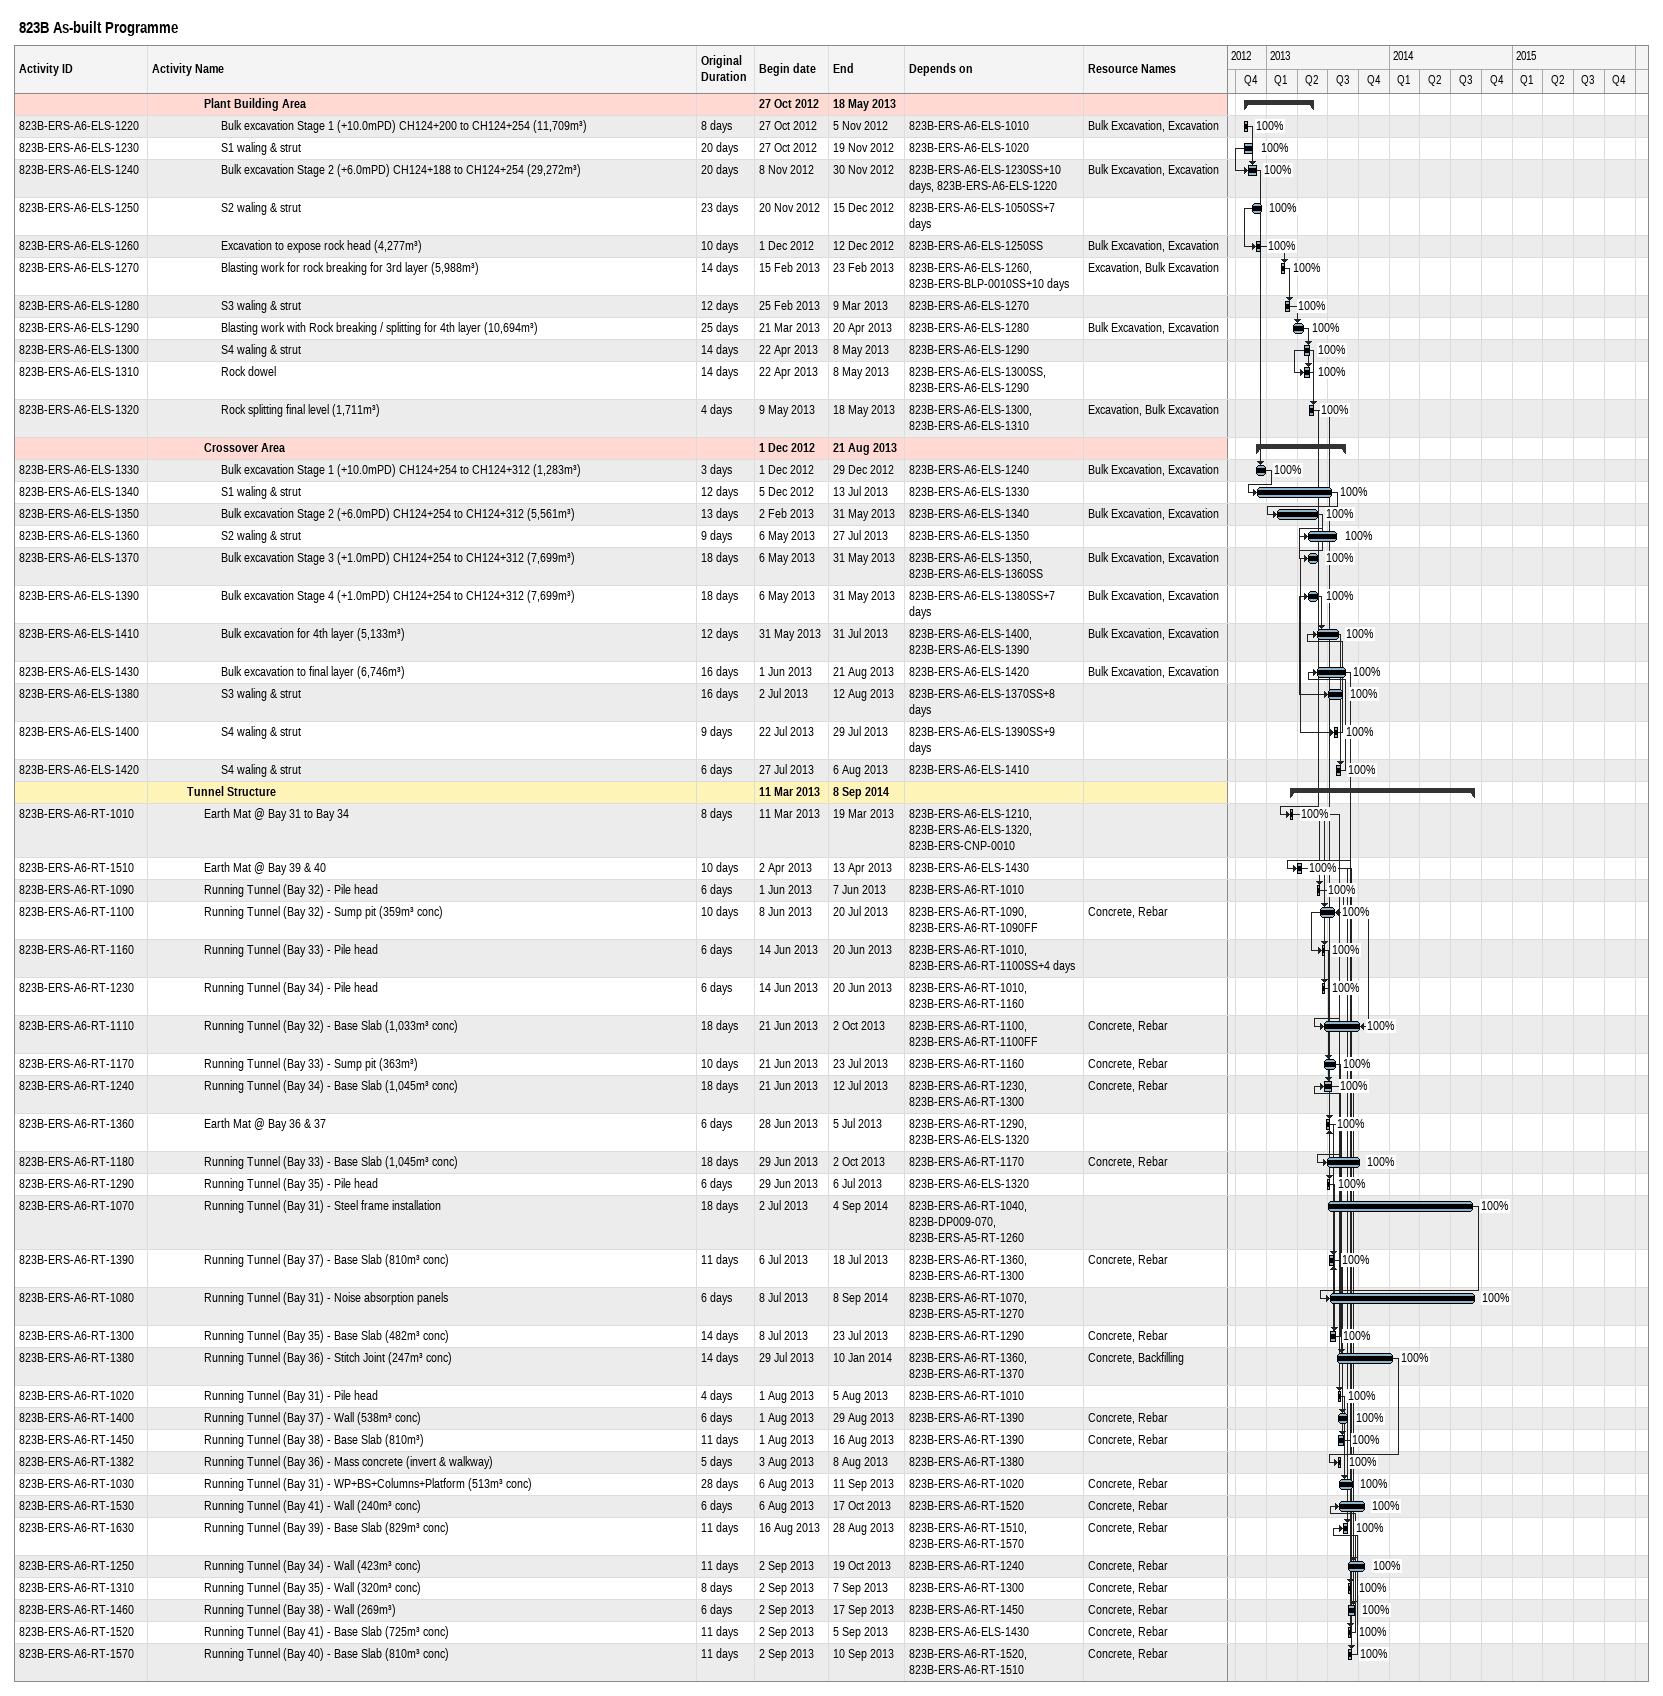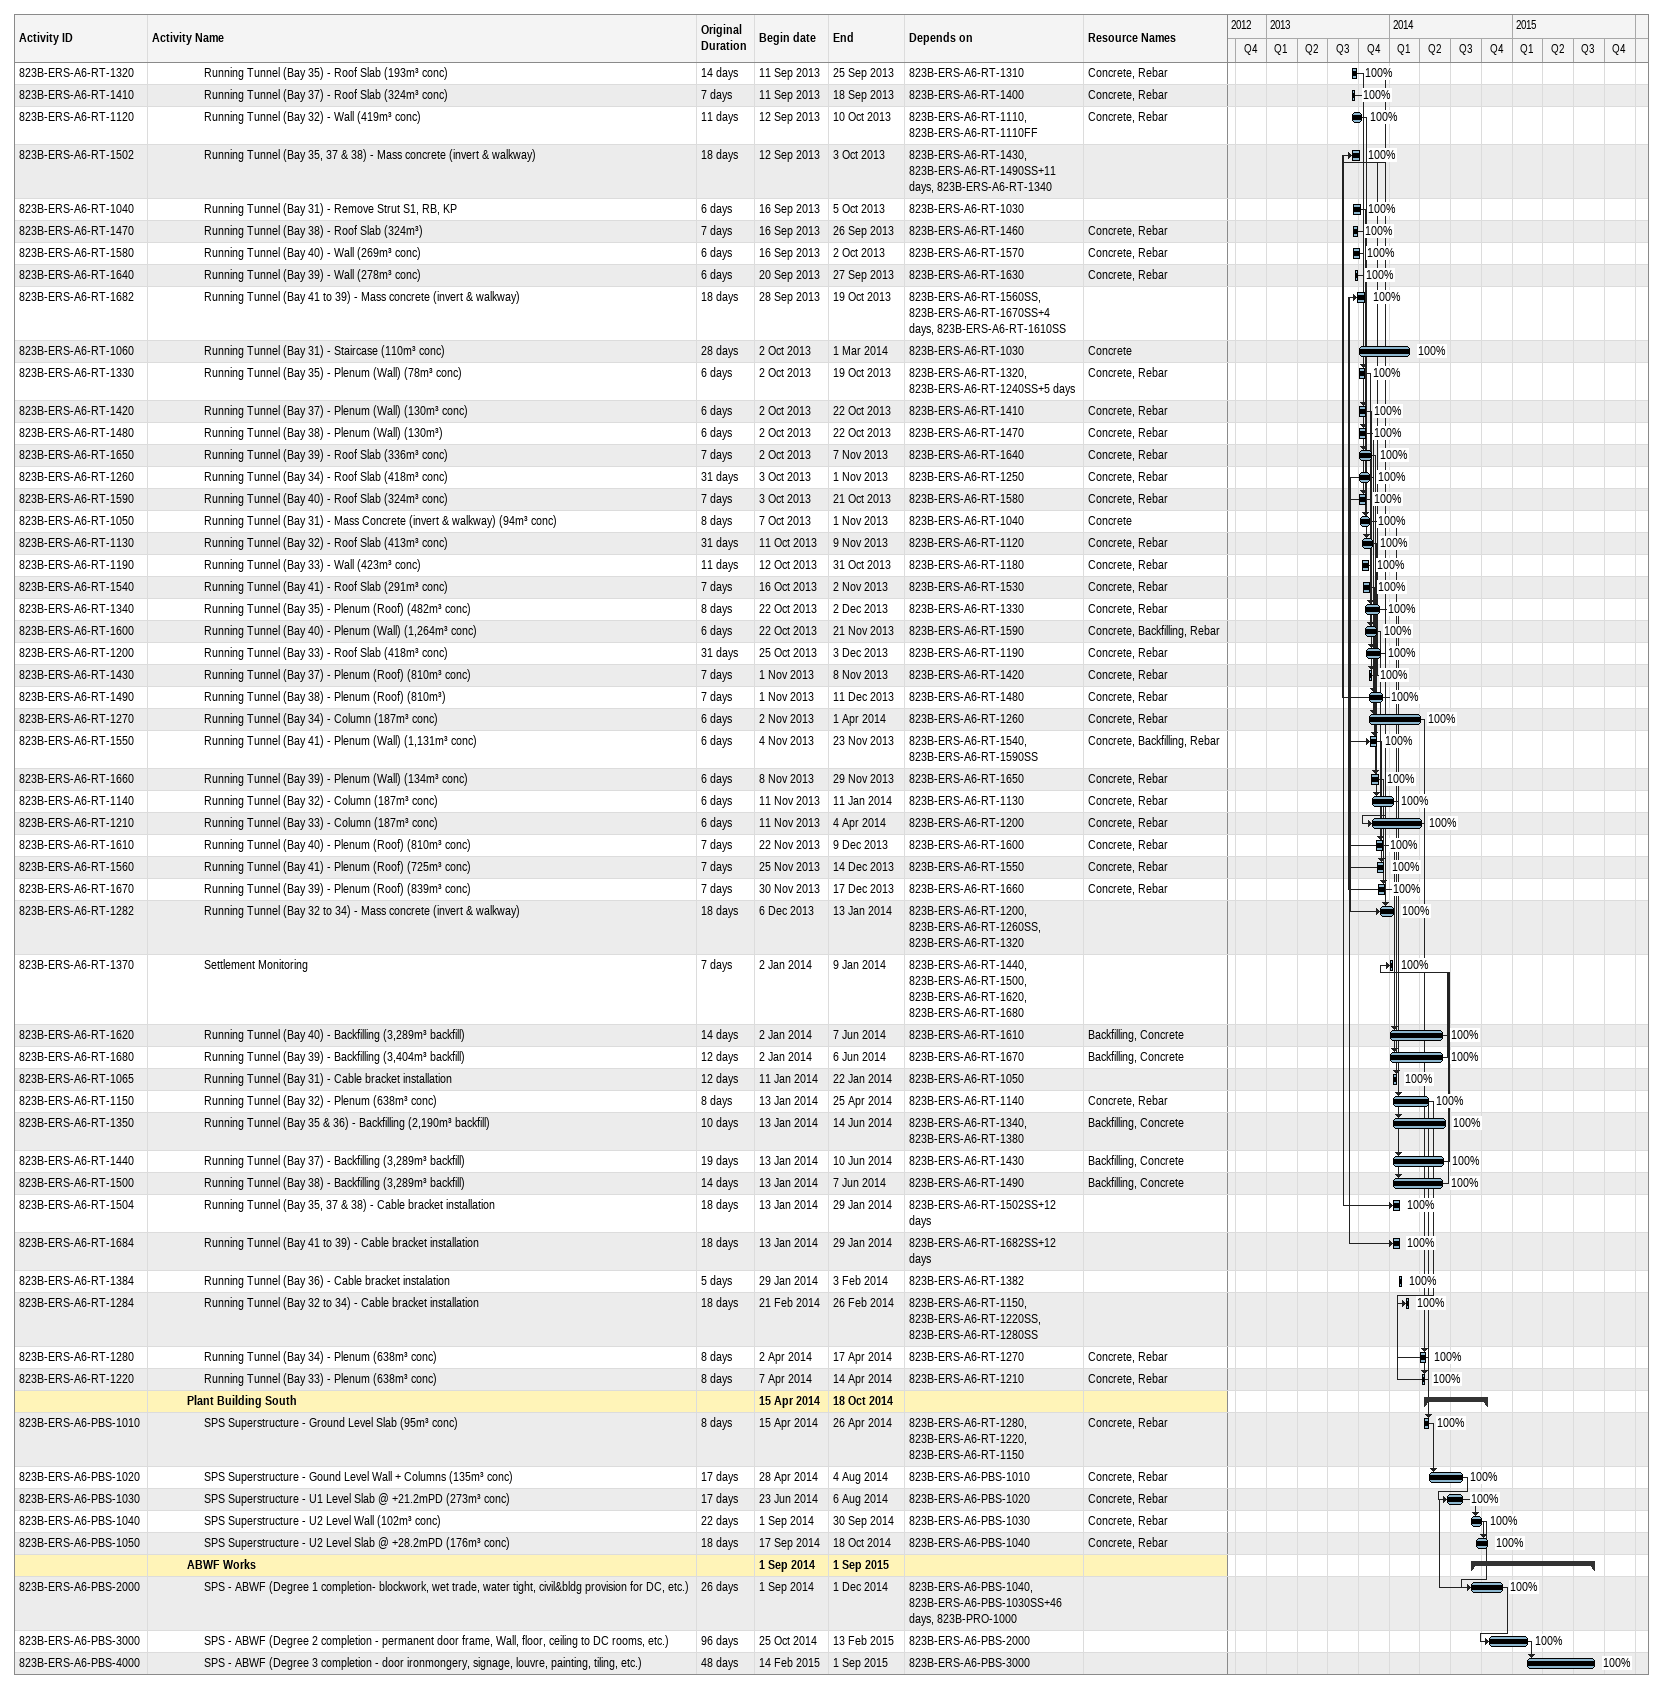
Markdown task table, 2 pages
823B As-built Programme

| ID | Level | Task | Original duration | Start | Finish | Predecessors | Resources | % complete |
|---|---|---|---|---|---|---|---|---|
|  | 4 | **Plant Building Area** |  | 2012-10-27 | 2013-05-18 |  |  |  |
| 823B-ERS-A6-ELS-1220 | 5 | Bulk excavation Stage 1 (+10.0mPD) CH124+200 to CH124+254 (11,709m³) | 8d | 2012-10-27 | 2012-11-05 | 823B-ERS-A6-ELS-1010 | Bulk Excavation, Excavation | 100 |
| 823B-ERS-A6-ELS-1230 | 5 | S1 waling & strut | 20d | 2012-10-27 | 2012-11-19 | 823B-ERS-A6-ELS-1020 |  | 100 |
| 823B-ERS-A6-ELS-1240 | 5 | Bulk excavation Stage 2 (+6.0mPD) CH124+188 to CH124+254 (29,272m³) | 20d | 2012-11-08 | 2012-11-30 | 823B-ERS-A6-ELS-1230SS+10d, 823B-ERS-A6-ELS-1220 | Bulk Excavation, Excavation | 100 |
| 823B-ERS-A6-ELS-1250 | 5 | S2 waling & strut | 23d | 2012-11-20 | 2012-12-15 | 823B-ERS-A6-ELS-1050SS+7d |  | 100 |
| 823B-ERS-A6-ELS-1260 | 5 | Excavation to expose rock head (4,277m³) | 10d | 2012-12-01 | 2012-12-12 | 823B-ERS-A6-ELS-1250SS | Bulk Excavation, Excavation | 100 |
| 823B-ERS-A6-ELS-1270 | 5 | Blasting work for rock breaking for 3rd layer (5,988m³) | 14d | 2013-02-15 | 2013-02-23 | 823B-ERS-A6-ELS-1260, 823B-ERS-BLP-0010SS+10d | Excavation, Bulk Excavation | 100 |
| 823B-ERS-A6-ELS-1280 | 5 | S3 waling & strut | 12d | 2013-02-25 | 2013-03-09 | 823B-ERS-A6-ELS-1270 |  | 100 |
| 823B-ERS-A6-ELS-1290 | 5 | Blasting work with Rock breaking / splitting for 4th layer (10,694m³) | 25d | 2013-03-21 | 2013-04-20 | 823B-ERS-A6-ELS-1280 | Bulk Excavation, Excavation | 100 |
| 823B-ERS-A6-ELS-1300 | 5 | S4 waling & strut | 14d | 2013-04-22 | 2013-05-08 | 823B-ERS-A6-ELS-1290 |  | 100 |
| 823B-ERS-A6-ELS-1310 | 5 | Rock dowel | 14d | 2013-04-22 | 2013-05-08 | 823B-ERS-A6-ELS-1300SS, 823B-ERS-A6-ELS-1290 |  | 100 |
| 823B-ERS-A6-ELS-1320 | 5 | Rock splitting final level (1,711m³) | 4d | 2013-05-09 | 2013-05-18 | 823B-ERS-A6-ELS-1300, 823B-ERS-A6-ELS-1310 | Excavation, Bulk Excavation | 100 |
|  | 4 | **Crossover Area** |  | 2012-12-01 | 2013-08-21 |  |  |  |
| 823B-ERS-A6-ELS-1330 | 5 | Bulk excavation Stage 1 (+10.0mPD) CH124+254 to CH124+312 (1,283m³) | 3d | 2012-12-01 | 2012-12-29 | 823B-ERS-A6-ELS-1240 | Bulk Excavation, Excavation | 100 |
| 823B-ERS-A6-ELS-1340 | 5 | S1 waling & strut | 12d | 2012-12-05 | 2013-07-13 | 823B-ERS-A6-ELS-1330 |  | 100 |
| 823B-ERS-A6-ELS-1350 | 5 | Bulk excavation Stage 2 (+6.0mPD) CH124+254 to CH124+312 (5,561m³) | 13d | 2013-02-02 | 2013-05-31 | 823B-ERS-A6-ELS-1340 | Bulk Excavation, Excavation | 100 |
| 823B-ERS-A6-ELS-1360 | 5 | S2 waling & strut | 9d | 2013-05-06 | 2013-07-27 | 823B-ERS-A6-ELS-1350 |  | 100 |
| 823B-ERS-A6-ELS-1370 | 5 | Bulk excavation Stage 3 (+1.0mPD) CH124+254 to CH124+312 (7,699m³) | 18d | 2013-05-06 | 2013-05-31 | 823B-ERS-A6-ELS-1350, 823B-ERS-A6-ELS-1360SS | Bulk Excavation, Excavation | 100 |
| 823B-ERS-A6-ELS-1390 | 5 | Bulk excavation Stage 4 (+1.0mPD) CH124+254 to CH124+312 (7,699m³) | 18d | 2013-05-06 | 2013-05-31 | 823B-ERS-A6-ELS-1380SS+7d | Bulk Excavation, Excavation | 100 |
| 823B-ERS-A6-ELS-1410 | 5 | Bulk excavation for 4th layer (5,133m³) | 12d | 2013-05-31 | 2013-07-31 | 823B-ERS-A6-ELS-1400, 823B-ERS-A6-ELS-1390 | Bulk Excavation, Excavation | 100 |
| 823B-ERS-A6-ELS-1430 | 5 | Bulk excavation to final layer (6,746m³) | 16d | 2013-06-01 | 2013-08-21 | 823B-ERS-A6-ELS-1420 | Bulk Excavation, Excavation | 100 |
| 823B-ERS-A6-ELS-1380 | 5 | S3 waling & strut | 16d | 2013-07-02 | 2013-08-12 | 823B-ERS-A6-ELS-1370SS+8d |  | 100 |
| 823B-ERS-A6-ELS-1400 | 5 | S4 waling & strut | 9d | 2013-07-22 | 2013-07-29 | 823B-ERS-A6-ELS-1390SS+9d |  | 100 |
| 823B-ERS-A6-ELS-1420 | 5 | S4 waling & strut | 6d | 2013-07-27 | 2013-08-06 | 823B-ERS-A6-ELS-1410 |  | 100 |
|  | 3 | **Tunnel Structure** |  | 2013-03-11 | 2014-09-08 |  |  |  |
| 823B-ERS-A6-RT-1010 | 4 | Earth Mat @ Bay 31 to Bay 34 | 8d | 2013-03-11 | 2013-03-19 | 823B-ERS-A6-ELS-1210, 823B-ERS-A6-ELS-1320, 823B-ERS-CNP-0010 |  | 100 |
| 823B-ERS-A6-RT-1510 | 4 | Earth Mat @ Bay 39 & 40 | 10d | 2013-04-02 | 2013-04-13 | 823B-ERS-A6-ELS-1430 |  | 100 |
| 823B-ERS-A6-RT-1090 | 4 | Running Tunnel (Bay 32) - Pile head | 6d | 2013-06-01 | 2013-06-07 | 823B-ERS-A6-RT-1010 |  | 100 |
| 823B-ERS-A6-RT-1100 | 4 | Running Tunnel (Bay 32) - Sump pit (359m³ conc) | 10d | 2013-06-08 | 2013-07-20 | 823B-ERS-A6-RT-1090, 823B-ERS-A6-RT-1090FF | Concrete, Rebar | 100 |
| 823B-ERS-A6-RT-1160 | 4 | Running Tunnel (Bay 33) - Pile head | 6d | 2013-06-14 | 2013-06-20 | 823B-ERS-A6-RT-1010, 823B-ERS-A6-RT-1100SS+4d |  | 100 |
| 823B-ERS-A6-RT-1230 | 4 | Running Tunnel (Bay 34) - Pile head | 6d | 2013-06-14 | 2013-06-20 | 823B-ERS-A6-RT-1010, 823B-ERS-A6-RT-1160 |  | 100 |
| 823B-ERS-A6-RT-1110 | 4 | Running Tunnel (Bay 32) - Base Slab (1,033m³ conc) | 18d | 2013-06-21 | 2013-10-02 | 823B-ERS-A6-RT-1100, 823B-ERS-A6-RT-1100FF | Concrete, Rebar | 100 |
| 823B-ERS-A6-RT-1170 | 4 | Running Tunnel (Bay 33) - Sump pit (363m³) | 10d | 2013-06-21 | 2013-07-23 | 823B-ERS-A6-RT-1160 | Concrete, Rebar | 100 |
| 823B-ERS-A6-RT-1240 | 4 | Running Tunnel (Bay 34) - Base Slab (1,045m³ conc) | 18d | 2013-06-21 | 2013-07-12 | 823B-ERS-A6-RT-1230, 823B-ERS-A6-RT-1300 | Concrete, Rebar | 100 |
| 823B-ERS-A6-RT-1360 | 4 | Earth Mat @ Bay 36 & 37 | 6d | 2013-06-28 | 2013-07-05 | 823B-ERS-A6-RT-1290, 823B-ERS-A6-ELS-1320 |  | 100 |
| 823B-ERS-A6-RT-1180 | 4 | Running Tunnel (Bay 33) - Base Slab (1,045m³ conc) | 18d | 2013-06-29 | 2013-10-02 | 823B-ERS-A6-RT-1170 | Concrete, Rebar | 100 |
| 823B-ERS-A6-RT-1290 | 4 | Running Tunnel (Bay 35) - Pile head | 6d | 2013-06-29 | 2013-07-06 | 823B-ERS-A6-ELS-1320 |  | 100 |
| 823B-ERS-A6-RT-1070 | 4 | Running Tunnel (Bay 31) - Steel frame installation | 18d | 2013-07-02 | 2014-09-04 | 823B-ERS-A6-RT-1040, 823B-DP009-070, 823B-ERS-A5-RT-1260 |  | 100 |
| 823B-ERS-A6-RT-1390 | 4 | Running Tunnel (Bay 37) - Base Slab (810m³ conc) | 11d | 2013-07-06 | 2013-07-18 | 823B-ERS-A6-RT-1360, 823B-ERS-A6-RT-1300 | Concrete, Rebar | 100 |
| 823B-ERS-A6-RT-1080 | 4 | Running Tunnel (Bay 31) - Noise absorption panels | 6d | 2013-07-08 | 2014-09-08 | 823B-ERS-A6-RT-1070, 823B-ERS-A5-RT-1270 |  | 100 |
| 823B-ERS-A6-RT-1300 | 4 | Running Tunnel (Bay 35) - Base Slab (482m³ conc) | 14d | 2013-07-08 | 2013-07-23 | 823B-ERS-A6-RT-1290 | Concrete, Rebar | 100 |
| 823B-ERS-A6-RT-1380 | 4 | Running Tunnel (Bay 36) - Stitch Joint (247m³ conc) | 14d | 2013-07-29 | 2014-01-10 | 823B-ERS-A6-RT-1360, 823B-ERS-A6-RT-1370 | Concrete, Backfilling | 100 |
| 823B-ERS-A6-RT-1020 | 4 | Running Tunnel (Bay 31) - Pile head | 4d | 2013-08-01 | 2013-08-05 | 823B-ERS-A6-RT-1010 |  | 100 |
| 823B-ERS-A6-RT-1400 | 4 | Running Tunnel (Bay 37) - Wall (538m³ conc) | 6d | 2013-08-01 | 2013-08-29 | 823B-ERS-A6-RT-1390 | Concrete, Rebar | 100 |
| 823B-ERS-A6-RT-1450 | 4 | Running Tunnel (Bay 38) - Base Slab (810m³) | 11d | 2013-08-01 | 2013-08-16 | 823B-ERS-A6-RT-1390 | Concrete, Rebar | 100 |
| 823B-ERS-A6-RT-1382 | 4 | Running Tunnel (Bay 36) - Mass concrete (invert & walkway) | 5d | 2013-08-03 | 2013-08-08 | 823B-ERS-A6-RT-1380 |  | 100 |
| 823B-ERS-A6-RT-1030 | 4 | Running Tunnel (Bay 31) - WP+BS+Columns+Platform (513m³ conc) | 28d | 2013-08-06 | 2013-09-11 | 823B-ERS-A6-RT-1020 | Concrete, Rebar | 100 |
| 823B-ERS-A6-RT-1530 | 4 | Running Tunnel (Bay 41) - Wall (240m³ conc) | 6d | 2013-08-06 | 2013-10-17 | 823B-ERS-A6-RT-1520 | Concrete, Rebar | 100 |
| 823B-ERS-A6-RT-1630 | 4 | Running Tunnel (Bay 39) - Base Slab (829m³ conc) | 11d | 2013-08-16 | 2013-08-28 | 823B-ERS-A6-RT-1510, 823B-ERS-A6-RT-1570 | Concrete, Rebar | 100 |
| 823B-ERS-A6-RT-1250 | 4 | Running Tunnel (Bay 34) - Wall (423m³ conc) | 11d | 2013-09-02 | 2013-10-19 | 823B-ERS-A6-RT-1240 | Concrete, Rebar | 100 |
| 823B-ERS-A6-RT-1310 | 4 | Running Tunnel (Bay 35) - Wall (320m³ conc) | 8d | 2013-09-02 | 2013-09-07 | 823B-ERS-A6-RT-1300 | Concrete, Rebar | 100 |
| 823B-ERS-A6-RT-1460 | 4 | Running Tunnel (Bay 38) - Wall (269m³) | 6d | 2013-09-02 | 2013-09-17 | 823B-ERS-A6-RT-1450 | Concrete, Rebar | 100 |
| 823B-ERS-A6-RT-1520 | 4 | Running Tunnel (Bay 41) - Base Slab (725m³ conc) | 11d | 2013-09-02 | 2013-09-05 | 823B-ERS-A6-ELS-1430 | Concrete, Rebar | 100 |
| 823B-ERS-A6-RT-1570 | 4 | Running Tunnel (Bay 40) - Base Slab (810m³ conc) | 11d | 2013-09-02 | 2013-09-10 | 823B-ERS-A6-RT-1520, 823B-ERS-A6-RT-1510 | Concrete, Rebar | 100 |
| 823B-ERS-A6-RT-1320 | 4 | Running Tunnel (Bay 35) - Roof Slab (193m³ conc) | 14d | 2013-09-11 | 2013-09-25 | 823B-ERS-A6-RT-1310 | Concrete, Rebar | 100 |
| 823B-ERS-A6-RT-1410 | 4 | Running Tunnel (Bay 37) - Roof Slab (324m³ conc) | 7d | 2013-09-11 | 2013-09-18 | 823B-ERS-A6-RT-1400 | Concrete, Rebar | 100 |
| 823B-ERS-A6-RT-1120 | 4 | Running Tunnel (Bay 32) - Wall (419m³ conc) | 11d | 2013-09-12 | 2013-10-10 | 823B-ERS-A6-RT-1110, 823B-ERS-A6-RT-1110FF | Concrete, Rebar | 100 |
| 823B-ERS-A6-RT-1502 | 4 | Running Tunnel (Bay 35, 37 & 38) - Mass concrete (invert & walkway) | 18d | 2013-09-12 | 2013-10-03 | 823B-ERS-A6-RT-1430, 823B-ERS-A6-RT-1490SS+11d, 823B-ERS-A6-RT-1340 |  | 100 |
| 823B-ERS-A6-RT-1040 | 4 | Running Tunnel (Bay 31) - Remove Strut S1, RB, KP | 6d | 2013-09-16 | 2013-10-05 | 823B-ERS-A6-RT-1030 |  | 100 |
| 823B-ERS-A6-RT-1470 | 4 | Running Tunnel (Bay 38) - Roof Slab (324m³) | 7d | 2013-09-16 | 2013-09-26 | 823B-ERS-A6-RT-1460 | Concrete, Rebar | 100 |
| 823B-ERS-A6-RT-1580 | 4 | Running Tunnel (Bay 40) - Wall (269m³ conc) | 6d | 2013-09-16 | 2013-10-02 | 823B-ERS-A6-RT-1570 | Concrete, Rebar | 100 |
| 823B-ERS-A6-RT-1640 | 4 | Running Tunnel (Bay 39) - Wall (278m³ conc) | 6d | 2013-09-20 | 2013-09-27 | 823B-ERS-A6-RT-1630 | Concrete, Rebar | 100 |
| 823B-ERS-A6-RT-1682 | 4 | Running Tunnel (Bay 41 to 39) - Mass concrete (invert & walkway) | 18d | 2013-09-28 | 2013-10-19 | 823B-ERS-A6-RT-1560SS, 823B-ERS-A6-RT-1670SS+4d, 823B-ERS-A6-RT-1610SS |  | 100 |
| 823B-ERS-A6-RT-1060 | 4 | Running Tunnel (Bay 31) - Staircase (110m³ conc) | 28d | 2013-10-02 | 2014-03-01 | 823B-ERS-A6-RT-1030 | Concrete | 100 |
| 823B-ERS-A6-RT-1330 | 4 | Running Tunnel (Bay 35) - Plenum (Wall) (78m³ conc) | 6d | 2013-10-02 | 2013-10-19 | 823B-ERS-A6-RT-1320, 823B-ERS-A6-RT-1240SS+5d | Concrete, Rebar | 100 |
| 823B-ERS-A6-RT-1420 | 4 | Running Tunnel (Bay 37) - Plenum (Wall) (130m³ conc) | 6d | 2013-10-02 | 2013-10-22 | 823B-ERS-A6-RT-1410 | Concrete, Rebar | 100 |
| 823B-ERS-A6-RT-1480 | 4 | Running Tunnel (Bay 38) - Plenum (Wall) (130m³) | 6d | 2013-10-02 | 2013-10-22 | 823B-ERS-A6-RT-1470 | Concrete, Rebar | 100 |
| 823B-ERS-A6-RT-1650 | 4 | Running Tunnel (Bay 39) - Roof Slab (336m³ conc) | 7d | 2013-10-02 | 2013-11-07 | 823B-ERS-A6-RT-1640 | Concrete, Rebar | 100 |
| 823B-ERS-A6-RT-1260 | 4 | Running Tunnel (Bay 34) - Roof Slab (418m³ conc) | 31d | 2013-10-03 | 2013-11-01 | 823B-ERS-A6-RT-1250 | Concrete, Rebar | 100 |
| 823B-ERS-A6-RT-1590 | 4 | Running Tunnel (Bay 40) - Roof Slab (324m³ conc) | 7d | 2013-10-03 | 2013-10-21 | 823B-ERS-A6-RT-1580 | Concrete, Rebar | 100 |
| 823B-ERS-A6-RT-1050 | 4 | Running Tunnel (Bay 31) - Mass Concrete (invert & walkway) (94m³ conc) | 8d | 2013-10-07 | 2013-11-01 | 823B-ERS-A6-RT-1040 | Concrete | 100 |
| 823B-ERS-A6-RT-1130 | 4 | Running Tunnel (Bay 32) - Roof Slab (413m³ conc) | 31d | 2013-10-11 | 2013-11-09 | 823B-ERS-A6-RT-1120 | Concrete, Rebar | 100 |
| 823B-ERS-A6-RT-1190 | 4 | Running Tunnel (Bay 33) - Wall (423m³ conc) | 11d | 2013-10-12 | 2013-10-31 | 823B-ERS-A6-RT-1180 | Concrete, Rebar | 100 |
| 823B-ERS-A6-RT-1540 | 4 | Running Tunnel (Bay 41) - Roof Slab (291m³ conc) | 7d | 2013-10-16 | 2013-11-02 | 823B-ERS-A6-RT-1530 | Concrete, Rebar | 100 |
| 823B-ERS-A6-RT-1340 | 4 | Running Tunnel (Bay 35) - Plenum (Roof) (482m³ conc) | 8d | 2013-10-22 | 2013-12-02 | 823B-ERS-A6-RT-1330 | Concrete, Rebar | 100 |
| 823B-ERS-A6-RT-1600 | 4 | Running Tunnel (Bay 40) - Plenum (Wall) (1,264m³ conc) | 6d | 2013-10-22 | 2013-11-21 | 823B-ERS-A6-RT-1590 | Concrete, Backfilling, Rebar | 100 |
| 823B-ERS-A6-RT-1200 | 4 | Running Tunnel (Bay 33) - Roof Slab (418m³ conc) | 31d | 2013-10-25 | 2013-12-03 | 823B-ERS-A6-RT-1190 | Concrete, Rebar | 100 |
| 823B-ERS-A6-RT-1430 | 4 | Running Tunnel (Bay 37) - Plenum (Roof) (810m³ conc) | 7d | 2013-11-01 | 2013-11-08 | 823B-ERS-A6-RT-1420 | Concrete, Rebar | 100 |
| 823B-ERS-A6-RT-1490 | 4 | Running Tunnel (Bay 38) - Plenum (Roof) (810m³) | 7d | 2013-11-01 | 2013-12-11 | 823B-ERS-A6-RT-1480 | Concrete, Rebar | 100 |
| 823B-ERS-A6-RT-1270 | 4 | Running Tunnel (Bay 34) - Column (187m³ conc) | 6d | 2013-11-02 | 2014-04-01 | 823B-ERS-A6-RT-1260 | Concrete, Rebar | 100 |
| 823B-ERS-A6-RT-1550 | 4 | Running Tunnel (Bay 41) - Plenum (Wall) (1,131m³ conc) | 6d | 2013-11-04 | 2013-11-23 | 823B-ERS-A6-RT-1540, 823B-ERS-A6-RT-1590SS | Concrete, Backfilling, Rebar | 100 |
| 823B-ERS-A6-RT-1660 | 4 | Running Tunnel (Bay 39) - Plenum (Wall) (134m³ conc) | 6d | 2013-11-08 | 2013-11-29 | 823B-ERS-A6-RT-1650 | Concrete, Rebar | 100 |
| 823B-ERS-A6-RT-1140 | 4 | Running Tunnel (Bay 32) - Column (187m³ conc) | 6d | 2013-11-11 | 2014-01-11 | 823B-ERS-A6-RT-1130 | Concrete, Rebar | 100 |
| 823B-ERS-A6-RT-1210 | 4 | Running Tunnel (Bay 33) - Column (187m³ conc) | 6d | 2013-11-11 | 2014-04-04 | 823B-ERS-A6-RT-1200 | Concrete, Rebar | 100 |
| 823B-ERS-A6-RT-1610 | 4 | Running Tunnel (Bay 40) - Plenum (Roof) (810m³ conc) | 7d | 2013-11-22 | 2013-12-09 | 823B-ERS-A6-RT-1600 | Concrete, Rebar | 100 |
| 823B-ERS-A6-RT-1560 | 4 | Running Tunnel (Bay 41) - Plenum (Roof) (725m³ conc) | 7d | 2013-11-25 | 2013-12-14 | 823B-ERS-A6-RT-1550 | Concrete, Rebar | 100 |
| 823B-ERS-A6-RT-1670 | 4 | Running Tunnel (Bay 39) - Plenum (Roof) (839m³ conc) | 7d | 2013-11-30 | 2013-12-17 | 823B-ERS-A6-RT-1660 | Concrete, Rebar | 100 |
| 823B-ERS-A6-RT-1282 | 4 | Running Tunnel (Bay 32 to 34) - Mass concrete (invert & walkway) | 18d | 2013-12-06 | 2014-01-13 | 823B-ERS-A6-RT-1200, 823B-ERS-A6-RT-1260SS, 823B-ERS-A6-RT-1320 |  | 100 |
| 823B-ERS-A6-RT-1370 | 4 | Settlement Monitoring | 7d | 2014-01-02 | 2014-01-09 | 823B-ERS-A6-RT-1440, 823B-ERS-A6-RT-1500, 823B-ERS-A6-RT-1620, 823B-ERS-A6-RT-1680 |  | 100 |
| 823B-ERS-A6-RT-1620 | 4 | Running Tunnel (Bay 40) - Backfilling (3,289m³ backfill) | 14d | 2014-01-02 | 2014-06-07 | 823B-ERS-A6-RT-1610 | Backfilling, Concrete | 100 |
| 823B-ERS-A6-RT-1680 | 4 | Running Tunnel (Bay 39) - Backfilling (3,404m³ backfill) | 12d | 2014-01-02 | 2014-06-06 | 823B-ERS-A6-RT-1670 | Backfilling, Concrete | 100 |
| 823B-ERS-A6-RT-1065 | 4 | Running Tunnel (Bay 31) - Cable bracket installation | 12d | 2014-01-11 | 2014-01-22 | 823B-ERS-A6-RT-1050 |  | 100 |
| 823B-ERS-A6-RT-1150 | 4 | Running Tunnel (Bay 32) - Plenum (638m³ conc) | 8d | 2014-01-13 | 2014-04-25 | 823B-ERS-A6-RT-1140 | Concrete, Rebar | 100 |
| 823B-ERS-A6-RT-1350 | 4 | Running Tunnel (Bay 35 & 36) - Backfilling (2,190m³ backfill) | 10d | 2014-01-13 | 2014-06-14 | 823B-ERS-A6-RT-1340, 823B-ERS-A6-RT-1380 | Backfilling, Concrete | 100 |
| 823B-ERS-A6-RT-1440 | 4 | Running Tunnel (Bay 37) - Backfilling (3,289m³ backfill) | 19d | 2014-01-13 | 2014-06-10 | 823B-ERS-A6-RT-1430 | Backfilling, Concrete | 100 |
| 823B-ERS-A6-RT-1500 | 4 | Running Tunnel (Bay 38) - Backfilling (3,289m³ backfill) | 14d | 2014-01-13 | 2014-06-07 | 823B-ERS-A6-RT-1490 | Backfilling, Concrete | 100 |
| 823B-ERS-A6-RT-1504 | 4 | Running Tunnel (Bay 35, 37 & 38) - Cable bracket installation | 18d | 2014-01-13 | 2014-01-29 | 823B-ERS-A6-RT-1502SS+12d |  | 100 |
| 823B-ERS-A6-RT-1684 | 4 | Running Tunnel (Bay 41 to 39) - Cable bracket installation | 18d | 2014-01-13 | 2014-01-29 | 823B-ERS-A6-RT-1682SS+12d |  | 100 |
| 823B-ERS-A6-RT-1384 | 4 | Running Tunnel (Bay 36) - Cable bracket instalation | 5d | 2014-01-29 | 2014-02-03 | 823B-ERS-A6-RT-1382 |  | 100 |
| 823B-ERS-A6-RT-1284 | 4 | Running Tunnel (Bay 32 to 34) - Cable bracket installation | 18d | 2014-02-21 | 2014-02-26 | 823B-ERS-A6-RT-1150, 823B-ERS-A6-RT-1220SS, 823B-ERS-A6-RT-1280SS |  | 100 |
| 823B-ERS-A6-RT-1280 | 4 | Running Tunnel (Bay 34) - Plenum (638m³ conc) | 8d | 2014-04-02 | 2014-04-17 | 823B-ERS-A6-RT-1270 | Concrete, Rebar | 100 |
| 823B-ERS-A6-RT-1220 | 4 | Running Tunnel (Bay 33) - Plenum (638m³ conc) | 8d | 2014-04-07 | 2014-04-14 | 823B-ERS-A6-RT-1210 | Concrete, Rebar | 100 |
|  | 3 | **Plant Building South** |  | 2014-04-15 | 2014-10-18 |  |  |  |
| 823B-ERS-A6-PBS-1010 | 4 | SPS Superstructure - Ground Level Slab (95m³ conc) | 8d | 2014-04-15 | 2014-04-26 | 823B-ERS-A6-RT-1280, 823B-ERS-A6-RT-1220, 823B-ERS-A6-RT-1150 | Concrete, Rebar | 100 |
| 823B-ERS-A6-PBS-1020 | 4 | SPS Superstructure - Gound Level Wall + Columns (135m³ conc) | 17d | 2014-04-28 | 2014-08-04 | 823B-ERS-A6-PBS-1010 | Concrete, Rebar | 100 |
| 823B-ERS-A6-PBS-1030 | 4 | SPS Superstructure - U1 Level Slab @ +21.2mPD (273m³ conc) | 17d | 2014-06-23 | 2014-08-06 | 823B-ERS-A6-PBS-1020 | Concrete, Rebar | 100 |
| 823B-ERS-A6-PBS-1040 | 4 | SPS Superstructure - U2 Level Wall (102m³ conc) | 22d | 2014-09-01 | 2014-09-30 | 823B-ERS-A6-PBS-1030 | Concrete, Rebar | 100 |
| 823B-ERS-A6-PBS-1050 | 4 | SPS Superstructure - U2 Level Slab @ +28.2mPD (176m³ conc) | 18d | 2014-09-17 | 2014-10-18 | 823B-ERS-A6-PBS-1040 | Concrete, Rebar | 100 |
|  | 3 | **ABWF Works** |  | 2014-09-01 | 2015-09-01 |  |  |  |
| 823B-ERS-A6-PBS-2000 | 4 | SPS - ABWF (Degree 1 completion- blockwork, wet trade, water tight, civil&bldg provision for DC, etc.) | 26d | 2014-09-01 | 2014-12-01 | 823B-ERS-A6-PBS-1040, 823B-ERS-A6-PBS-1030SS+46d, 823B-PRO-1000 |  | 100 |
| 823B-ERS-A6-PBS-3000 | 4 | SPS - ABWF (Degree 2 completion - permanent door frame, Wall, floor, ceiling to DC rooms, etc.) | 96d | 2014-10-25 | 2015-02-13 | 823B-ERS-A6-PBS-2000 |  | 100 |
| 823B-ERS-A6-PBS-4000 | 4 | SPS - ABWF (Degree 3 completion - door ironmongery, signage, louvre, painting, tiling, etc.) | 48d | 2015-02-14 | 2015-09-01 | 823B-ERS-A6-PBS-3000 |  | 100 |
